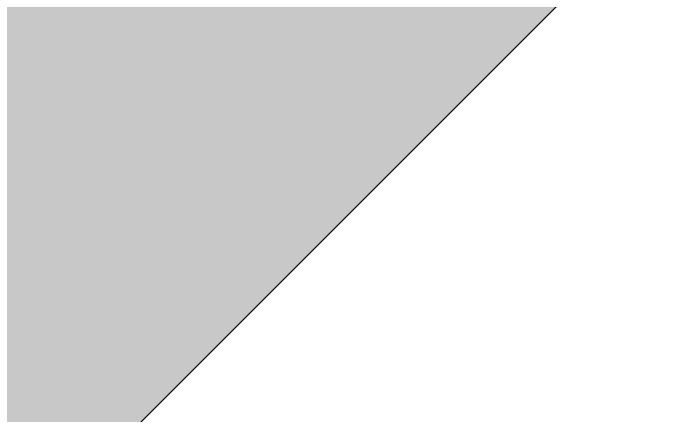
# Model space of a CAD drawing. Extents: x 1962160 to 37842216, y -162679 to 2997677.
# Drawn here: x 37613659.57 to 37613669.07, y 2756884.25 to 2756890.05 of the extents above; entities that cross this region are included whole.
import ezdxf

# ---------------------------------------------------------------- set-up
doc = ezdxf.new("R2010")
doc.units = 0
doc.header["$LTSCALE"] = 1000
doc.linetypes.add('CENTER', pattern=[2, 1.25, -0.25, 0.25, -0.25])
doc.linetypes.add('CENTER2', pattern=[28.575, 19.05, -3.175, 3.175, -3.175])
doc.layers.get('0').update_dxf_attribs({"color": 8})
for name, color, linetype in [('#幕墙线-平面', 8, 'Continuous'), ('#轴线', 8, 'CENTER2'), ('A-DIMS-ELEV', 8, 'Continuous'), ('A-GRID', 8, 'CENTER'), ('A-STRS-HRAL', 8, 'Continuous'), ('DIM', 8, 'Continuous'), ('周边建筑', 8, 'Continuous')]:
    doc.layers.add(name, color=color, linetype=linetype)

# ---------------------------------------------------------------- blocks, each defined once
blk = doc.blocks.new('ECC')
at = {"layer": '周边建筑'}
blk.add_arc((-162819.8662, 516737.4065), 65000, 322.26361919, 219.122013128, dxfattribs=at)
blk = doc.blocks.new('A$C06ac024f')
at = {"layer": 'A-DIMS-ELEV'}
blk.add_hatch(color=256, dxfattribs=at).paths.add_polyline_path([(-0.006, 0.0048), (-600.006, 600.0048), (599.994, 600.0048)])
at = {"ltscale": 10}
blk.add_circle((0, 0), 3746.8667, dxfattribs=at)
at = {"layer": 'A-DIMS-ELEV'}
blk.add_line((-0.006, 0.0048), (599.994, 600.0048), dxfattribs=at)
at = {"layer": '周边建筑'}
blk.add_circle((-0.0047, 0.0057), 1000, dxfattribs=at)
blk.add_blockref('ECC', (162819.8602, -516737.4018), dxfattribs=at)
blk = doc.blocks.new('A$C80b62fe7')
at = {"layer": '#幕墙线-平面'}
for radius, start, end in [(128529.4437, 333.50224676, 195.775796911), (127529.4437, 333.539850647, 195.78839705)]:
    blk.add_arc((71051.5736, 188867.3555), radius, start, end, dxfattribs=at)
blk = doc.blocks.new('DASWQE')
at = {"layer": 'DIM', "ltscale": 10}
blk.add_blockref('A$C80b62fe7', (-71047.0389, -188862.9764), dxfattribs=at)
blk = doc.blocks.new('DOTE-11')
at = {"layer": '#轴线'}
for radius, end in [(146600, 183.999810353), (138800, 210.188417215), (130400, 210.329381131), (127950, 210.374009685)]:
    blk.add_arc((36780598.517, 2918657.1774), radius, 324.49999999, end, dxfattribs=at)
blk = doc.blocks.new('FDGFH')
at = {"layer": 'A-GRID'}
blk.add_blockref('DOTE-11', (-36780598.5116, -2918657.1633), dxfattribs=at)

msp = doc.modelspace()

# ---------------------------------------------------------------- block references
at = {"layer": 'A-STRS-HRAL'}
msp.add_blockref('DASWQE', (37613652.5671, 2756885.9702), dxfattribs=at)
at = {"layer": 'DIM', "ltscale": 10}
msp.add_blockref('A$C06ac024f', (37613657.1022, 2756879.8413), dxfattribs=at)
at = {"layer": 'DIM'}
msp.add_blockref('FDGFH', (37613657.0968, 2756879.8272), dxfattribs=at)

doc.saveas('drawing.dxf')
